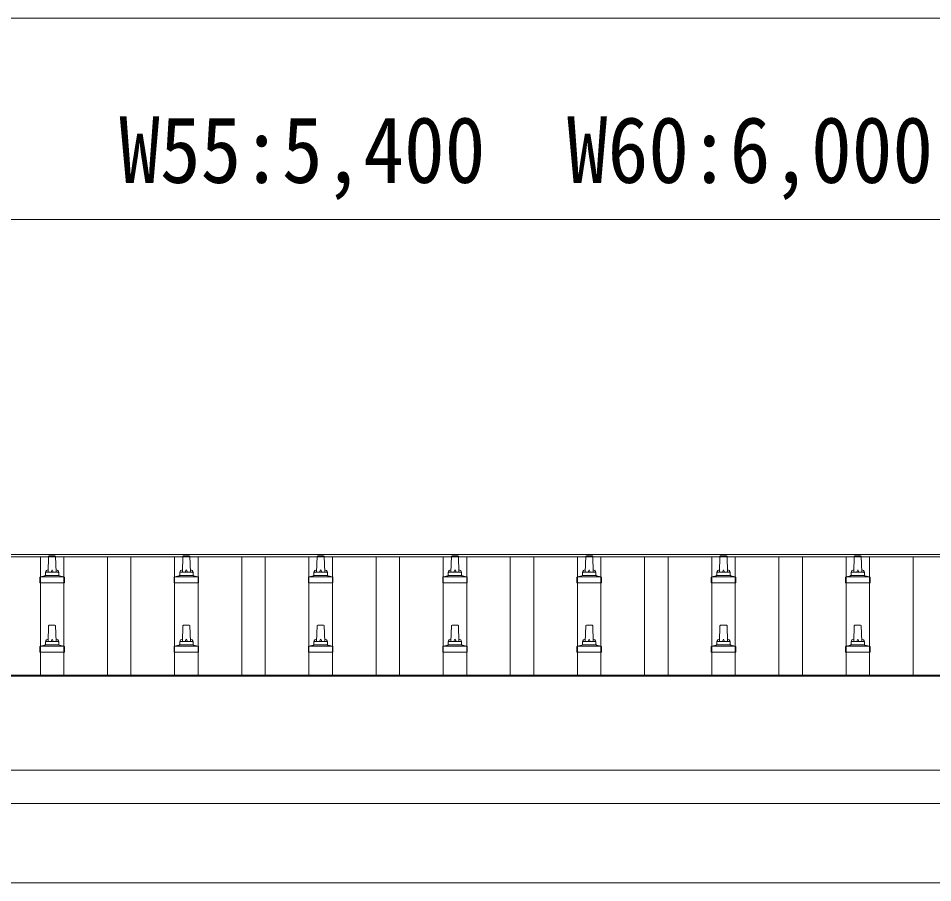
# Model space of a CAD drawing. Units: millimetres at full size, sheet at 1:50; details may follow other scales. Extents: x -14053 to 14053, y -9700 to 9700.
# Drawn here: x -9347 to -7985, y 3124 to 4412 of the extents above; entities that cross this region are included whole.
import ezdxf
from ezdxf.enums import TextEntityAlignment as Align

# ---------------------------------------------------------------- set-up
doc = ezdxf.new("R2010")
doc.units = ezdxf.units.MM
doc.header["$LTSCALE"] = 50
for name, color, linetype, lineweight in [('0-2_建具', 4, 'Continuous', 9), ('0-6_手摺', 5, 'Continuous', 5), ('0-8_外構', 6, 'Continuous', 9)]:
    doc.layers.add(name, color=color, linetype=linetype, lineweight=lineweight)
doc.styles.add('ＭＳ ゴシック', font='')
doc.styles.get('ＭＳ ゴシック').set_extended_font_data('MS Gothic')

msp = doc.modelspace()

# ---------------------------------------------------------------- linework, layer by layer
at = {"layer": '0-2_建具'}
for p, q in [((-11319.15, 3612.91), (-5918.65, 3612.91)), ((-11319.15, 3609.32), (-5896.15, 3609.32)), ((-9313.65, 3433.3), (-9313.65, 3609.32)), ((-9278.65, 3433.3), (-9278.65, 3609.32)), ((-9213.65, 3433.3), (-9213.65, 3609.32)), ((-9178.65, 3433.3), (-9178.65, 3609.32)), ((-9113.65, 3433.3), (-9113.65, 3609.32)), ((-9078.65, 3433.3), (-9078.65, 3609.32)), ((-9013.65, 3433.3), (-9013.65, 3609.32)), ((-8978.65, 3433.3), (-8978.65, 3609.32)), ((-8913.65, 3433.3), (-8913.65, 3609.32)), ((-8878.65, 3433.3), (-8878.65, 3609.32)), ((-8813.65, 3433.3), (-8813.65, 3609.32)), ((-8778.65, 3433.3), (-8778.65, 3609.32)), ((-8713.65, 3433.3), (-8713.65, 3609.32)), ((-8678.65, 3433.3), (-8678.65, 3609.32)), ((-8613.65, 3433.3), (-8613.65, 3609.32)), ((-8578.65, 3433.3), (-8578.65, 3609.32)), ((-8513.65, 3433.3), (-8513.65, 3609.32)), ((-8478.65, 3433.3), (-8478.65, 3609.32)), ((-8413.65, 3433.3), (-8413.65, 3609.32)), ((-8378.65, 3433.3), (-8378.65, 3609.32)), ((-8313.65, 3433.3), (-8313.65, 3609.32)), ((-8278.65, 3433.3), (-8278.65, 3609.32)), ((-8213.65, 3433.3), (-8213.65, 3609.32)), ((-8178.65, 3433.3), (-8178.65, 3609.32)), ((-8113.65, 3433.3), (-8113.65, 3609.32)), ((-8078.65, 3433.3), (-8078.65, 3609.32)), ((-8013.65, 3433.3), (-8013.65, 3609.32)), ((-11317.15, 3433.3), (-5918.65, 3433.3)), ((-11317.15, 3431.41), (-5896.15, 3431.41)), ((-5918.65, 3291.52), (-11317.15, 3291.52)), ((-11317.15, 3241.7), (-5918.65, 3241.7)), ((-5911.15, 3123.8), (-11199.39, 3123.8))]:
    msp.add_line(p, q, dxfattribs=at)
at = {"layer": '0-6_手摺'}
for p, q in [((-9302.15, 3586.39), (-9301.42, 3609.92)), ((-9300.42, 3610.89), (-9291.87, 3610.89)), ((-9290.87, 3609.92), (-9290.15, 3586.39)), ((-9102.15, 3586.39), (-9101.42, 3609.92)), ((-9100.42, 3610.89), (-9091.87, 3610.89)), ((-9090.87, 3609.92), (-9090.15, 3586.39)), ((-8902.15, 3586.39), (-8901.42, 3609.92)), ((-8900.42, 3610.89), (-8891.87, 3610.89)), ((-8890.87, 3609.92), (-8890.15, 3586.39)), ((-8702.15, 3586.39), (-8701.42, 3609.92)), ((-8700.42, 3610.89), (-8691.87, 3610.89)), ((-8690.87, 3609.92), (-8690.15, 3586.39)), ((-8502.15, 3586.39), (-8501.42, 3609.92)), ((-8500.42, 3610.89), (-8491.87, 3610.89)), ((-8490.87, 3609.92), (-8490.15, 3586.39)), ((-8302.15, 3586.39), (-8301.42, 3609.92)), ((-8300.42, 3610.89), (-8291.87, 3610.89)), ((-8290.87, 3609.92), (-8290.15, 3586.39)), ((-8102.15, 3586.39), (-8101.42, 3609.92)), ((-8100.42, 3610.89), (-8091.87, 3610.89)), ((-8090.87, 3609.92), (-8090.15, 3586.39)), ((-9306.15, 3582.18), (-9306.15, 3586.39)), ((-9305.15, 3586.39), (-9287.15, 3586.39)), ((-9286.15, 3582.18), (-9286.15, 3586.39)), ((-9106.15, 3582.18), (-9106.15, 3586.39)), ((-9105.15, 3586.39), (-9087.15, 3586.39)), ((-9086.15, 3582.18), (-9086.15, 3586.39)), ((-8906.15, 3582.18), (-8906.15, 3586.39)), ((-8905.15, 3586.39), (-8887.15, 3586.39)), ((-8886.15, 3582.18), (-8886.15, 3586.39)), ((-8706.15, 3582.18), (-8706.15, 3586.39)), ((-8705.15, 3586.39), (-8687.15, 3586.39)), ((-8686.15, 3582.18), (-8686.15, 3586.39)), ((-8506.15, 3582.18), (-8506.15, 3586.39)), ((-8505.15, 3586.39), (-8487.15, 3586.39)), ((-8486.15, 3582.18), (-8486.15, 3586.39)), ((-8306.15, 3582.18), (-8306.15, 3586.39)), ((-8305.15, 3586.39), (-8287.15, 3586.39)), ((-8286.15, 3582.18), (-8286.15, 3586.39)), ((-8106.15, 3582.18), (-8106.15, 3586.39)), ((-8105.15, 3586.39), (-8087.15, 3586.39)), ((-8086.15, 3582.18), (-8086.15, 3586.39)), ((-9314.4, 3570.89), (-9314.4, 3578.61)), ((-9277.9, 3570.89), (-9314.4, 3570.89)), ((-9314.02, 3579.39), (-9278.28, 3579.39)), ((-9313.63, 3579.58), (-9306.91, 3581.21)), ((-9306.53, 3581.39), (-9285.77, 3581.39)), ((-9278.66, 3579.58), (-9285.38, 3581.21)), ((-9277.9, 3570.89), (-9277.9, 3578.61)), ((-9114.4, 3570.89), (-9114.4, 3578.61)), ((-9077.9, 3570.89), (-9114.4, 3570.89)), ((-9114.02, 3579.39), (-9078.28, 3579.39)), ((-9113.63, 3579.58), (-9106.91, 3581.21)), ((-9106.53, 3581.39), (-9085.77, 3581.39)), ((-9078.66, 3579.58), (-9085.38, 3581.21)), ((-9077.9, 3570.89), (-9077.9, 3578.61)), ((-8914.4, 3570.89), (-8914.4, 3578.61)), ((-8877.9, 3570.89), (-8914.4, 3570.89)), ((-8914.02, 3579.39), (-8878.28, 3579.39)), ((-8913.63, 3579.58), (-8906.91, 3581.21)), ((-8906.53, 3581.39), (-8885.77, 3581.39)), ((-8878.66, 3579.58), (-8885.38, 3581.21)), ((-8877.9, 3570.89), (-8877.9, 3578.61)), ((-8714.4, 3570.89), (-8714.4, 3578.61)), ((-8677.9, 3570.89), (-8714.4, 3570.89)), ((-8714.02, 3579.39), (-8678.28, 3579.39)), ((-8713.63, 3579.58), (-8706.91, 3581.21)), ((-8706.53, 3581.39), (-8685.77, 3581.39)), ((-8678.66, 3579.58), (-8685.38, 3581.21)), ((-8677.9, 3570.89), (-8677.9, 3578.61)), ((-8514.4, 3570.89), (-8514.4, 3578.61)), ((-8477.9, 3570.89), (-8514.4, 3570.89)), ((-8514.02, 3579.39), (-8478.28, 3579.39)), ((-8513.63, 3579.58), (-8506.91, 3581.21)), ((-8506.53, 3581.39), (-8485.77, 3581.39)), ((-8478.66, 3579.58), (-8485.38, 3581.21)), ((-8477.9, 3570.89), (-8477.9, 3578.61)), ((-8314.4, 3570.89), (-8314.4, 3578.61)), ((-8277.9, 3570.89), (-8314.4, 3570.89)), ((-8314.02, 3579.39), (-8278.28, 3579.39)), ((-8313.63, 3579.58), (-8306.91, 3581.21)), ((-8306.53, 3581.39), (-8285.77, 3581.39)), ((-8278.66, 3579.58), (-8285.38, 3581.21)), ((-8277.9, 3570.89), (-8277.9, 3578.61)), ((-8114.4, 3570.89), (-8114.4, 3578.61)), ((-8077.9, 3570.89), (-8114.4, 3570.89)), ((-8114.02, 3579.39), (-8078.28, 3579.39)), ((-8113.63, 3579.58), (-8106.91, 3581.21)), ((-8106.53, 3581.39), (-8085.77, 3581.39)), ((-8078.66, 3579.58), (-8085.38, 3581.21)), ((-8077.9, 3570.89), (-8077.9, 3578.61)), ((-9302.15, 3483.06), (-9301.42, 3506.58)), ((-9300.42, 3507.56), (-9291.87, 3507.56)), ((-9290.87, 3506.58), (-9290.15, 3483.06)), ((-9102.15, 3483.06), (-9101.42, 3506.58)), ((-9100.42, 3507.56), (-9091.87, 3507.56)), ((-9090.87, 3506.58), (-9090.15, 3483.06)), ((-8902.15, 3483.06), (-8901.42, 3506.58)), ((-8900.42, 3507.56), (-8891.87, 3507.56)), ((-8890.87, 3506.58), (-8890.15, 3483.06)), ((-8702.15, 3483.06), (-8701.42, 3506.58)), ((-8700.42, 3507.56), (-8691.87, 3507.56)), ((-8690.87, 3506.58), (-8690.15, 3483.06)), ((-8502.15, 3483.06), (-8501.42, 3506.58)), ((-8500.42, 3507.56), (-8491.87, 3507.56)), ((-8490.87, 3506.58), (-8490.15, 3483.06)), ((-8302.15, 3483.06), (-8301.42, 3506.58)), ((-8300.42, 3507.56), (-8291.87, 3507.56)), ((-8290.87, 3506.58), (-8290.15, 3483.06)), ((-8102.15, 3483.06), (-8101.42, 3506.58)), ((-8100.42, 3507.56), (-8091.87, 3507.56)), ((-8090.87, 3506.58), (-8090.15, 3483.06)), ((-9314.4, 3467.56), (-9314.4, 3475.27)), ((-9314.02, 3476.06), (-9278.28, 3476.06)), ((-9313.63, 3476.25), (-9306.91, 3477.87)), ((-9306.53, 3478.06), (-9285.77, 3478.06)), ((-9306.15, 3478.85), (-9306.15, 3483.06)), ((-9305.15, 3483.06), (-9287.15, 3483.06)), ((-9286.15, 3478.85), (-9286.15, 3483.06)), ((-9278.66, 3476.25), (-9285.38, 3477.87)), ((-9277.9, 3467.56), (-9277.9, 3475.27)), ((-9114.4, 3467.56), (-9114.4, 3475.27)), ((-9114.02, 3476.06), (-9078.28, 3476.06)), ((-9113.63, 3476.25), (-9106.91, 3477.87)), ((-9106.53, 3478.06), (-9085.77, 3478.06)), ((-9106.15, 3478.85), (-9106.15, 3483.06)), ((-9105.15, 3483.06), (-9087.15, 3483.06)), ((-9086.15, 3478.85), (-9086.15, 3483.06)), ((-9078.66, 3476.25), (-9085.38, 3477.87)), ((-9077.9, 3467.56), (-9077.9, 3475.27)), ((-8914.4, 3467.56), (-8914.4, 3475.27)), ((-8914.02, 3476.06), (-8878.28, 3476.06)), ((-8913.63, 3476.25), (-8906.91, 3477.87)), ((-8906.53, 3478.06), (-8885.77, 3478.06)), ((-8906.15, 3478.85), (-8906.15, 3483.06)), ((-8905.15, 3483.06), (-8887.15, 3483.06)), ((-8886.15, 3478.85), (-8886.15, 3483.06)), ((-8878.66, 3476.25), (-8885.38, 3477.87)), ((-8877.9, 3467.56), (-8877.9, 3475.27)), ((-8714.4, 3467.56), (-8714.4, 3475.27)), ((-8714.02, 3476.06), (-8678.28, 3476.06)), ((-8713.63, 3476.25), (-8706.91, 3477.87)), ((-8706.53, 3478.06), (-8685.77, 3478.06)), ((-8706.15, 3478.85), (-8706.15, 3483.06)), ((-8705.15, 3483.06), (-8687.15, 3483.06)), ((-8686.15, 3478.85), (-8686.15, 3483.06)), ((-8678.66, 3476.25), (-8685.38, 3477.87)), ((-8677.9, 3467.56), (-8677.9, 3475.27)), ((-8514.4, 3467.56), (-8514.4, 3475.27)), ((-8514.02, 3476.06), (-8478.28, 3476.06)), ((-8513.63, 3476.25), (-8506.91, 3477.87)), ((-8506.53, 3478.06), (-8485.77, 3478.06)), ((-8506.15, 3478.85), (-8506.15, 3483.06)), ((-8505.15, 3483.06), (-8487.15, 3483.06)), ((-8486.15, 3478.85), (-8486.15, 3483.06)), ((-8478.66, 3476.25), (-8485.38, 3477.87)), ((-8477.9, 3467.56), (-8477.9, 3475.27)), ((-8314.4, 3467.56), (-8314.4, 3475.27)), ((-8314.02, 3476.06), (-8278.28, 3476.06)), ((-8313.63, 3476.25), (-8306.91, 3477.87)), ((-8306.53, 3478.06), (-8285.77, 3478.06)), ((-8306.15, 3478.85), (-8306.15, 3483.06)), ((-8305.15, 3483.06), (-8287.15, 3483.06)), ((-8286.15, 3478.85), (-8286.15, 3483.06)), ((-8278.66, 3476.25), (-8285.38, 3477.87)), ((-8277.9, 3467.56), (-8277.9, 3475.27)), ((-8114.4, 3467.56), (-8114.4, 3475.27)), ((-8114.02, 3476.06), (-8078.28, 3476.06)), ((-8113.63, 3476.25), (-8106.91, 3477.87)), ((-8106.53, 3478.06), (-8085.77, 3478.06)), ((-8106.15, 3478.85), (-8106.15, 3483.06)), ((-8105.15, 3483.06), (-8087.15, 3483.06)), ((-8086.15, 3478.85), (-8086.15, 3483.06)), ((-8078.66, 3476.25), (-8085.38, 3477.87)), ((-8077.9, 3467.56), (-8077.9, 3475.27)), ((-9277.9, 3467.56), (-9314.4, 3467.56)), ((-9077.9, 3467.56), (-9114.4, 3467.56)), ((-8877.9, 3467.56), (-8914.4, 3467.56)), ((-8677.9, 3467.56), (-8714.4, 3467.56)), ((-8477.9, 3467.56), (-8514.4, 3467.56)), ((-8277.9, 3467.56), (-8314.4, 3467.56)), ((-8077.9, 3467.56), (-8114.4, 3467.56))]:
    msp.add_line(p, q, dxfattribs=at)
for centre, radius, start, end in [((-9300.42, 3609.89), 1, 90, 178.60509), ((-9291.87, 3609.89), 1, 1.39491, 90), ((-9100.42, 3609.89), 1, 90, 178.60509), ((-9091.87, 3609.89), 1, 1.39491, 90), ((-8900.42, 3609.89), 1, 90, 178.60509), ((-8891.87, 3609.89), 1, 1.39491, 90), ((-8700.42, 3609.89), 1, 90, 178.60509), ((-8691.87, 3609.89), 1, 1.39491, 90), ((-8500.42, 3609.89), 1, 90, 178.60509), ((-8491.87, 3609.89), 1, 1.39491, 90), ((-8300.42, 3609.89), 1, 90, 178.60509), ((-8291.87, 3609.89), 1, 1.39491, 90), ((-8100.42, 3609.89), 1, 90, 178.60509), ((-8091.87, 3609.89), 1, 1.39491, 90), ((-9307.15, 3582.18), 1, 283.62699, 0), ((-9302.06, 3585.76), 4.13, 90, 171.17633), ((-9305.15, 3585.39), 1, 90, 180), ((-9292.82, 3586.39), 4.83, 133.60282, 180), ((-9299.48, 3586.39), 4.83, 0, 46.39718), ((-9290.23, 3585.76), 4.13, 8.82367, 90), ((-9287.15, 3585.39), 1, 0, 90), ((-9285.15, 3582.18), 1, 180, 256.37301), ((-9107.15, 3582.18), 1, 283.62699, 0), ((-9102.06, 3585.76), 4.13, 90, 171.17633), ((-9105.15, 3585.39), 1, 90, 180), ((-9092.82, 3586.39), 4.83, 133.60282, 180), ((-9099.48, 3586.39), 4.83, 0, 46.39718), ((-9090.23, 3585.76), 4.13, 8.82367, 90), ((-9087.15, 3585.39), 1, 0, 90), ((-9085.15, 3582.18), 1, 180, 256.37301), ((-8907.15, 3582.18), 1, 283.62699, 0), ((-8902.06, 3585.76), 4.13, 90, 171.17633), ((-8905.15, 3585.39), 1, 90, 180), ((-8892.82, 3586.39), 4.83, 133.60282, 180), ((-8899.48, 3586.39), 4.83, 0, 46.39718), ((-8890.23, 3585.76), 4.13, 8.82367, 90), ((-8887.15, 3585.39), 1, 0, 90), ((-8885.15, 3582.18), 1, 180, 256.37301), ((-8707.15, 3582.18), 1, 283.62699, 0), ((-8702.06, 3585.76), 4.13, 90, 171.17633), ((-8705.15, 3585.39), 1, 90, 180), ((-8692.82, 3586.39), 4.83, 133.60282, 180), ((-8699.48, 3586.39), 4.83, 0, 46.39718), ((-8690.23, 3585.76), 4.13, 8.82367, 90), ((-8687.15, 3585.39), 1, 0, 90), ((-8685.15, 3582.18), 1, 180, 256.37301), ((-8507.15, 3582.18), 1, 283.62699, 0), ((-8502.06, 3585.76), 4.13, 90, 171.17633), ((-8505.15, 3585.39), 1, 90, 180), ((-8492.82, 3586.39), 4.83, 133.60282, 180), ((-8499.48, 3586.39), 4.83, 0, 46.39718), ((-8490.23, 3585.76), 4.13, 8.82367, 90), ((-8487.15, 3585.39), 1, 0, 90), ((-8485.15, 3582.18), 1, 180, 256.37301), ((-8307.15, 3582.18), 1, 283.62699, 0), ((-8302.06, 3585.76), 4.13, 90, 171.17633), ((-8305.15, 3585.39), 1, 90, 180), ((-8292.82, 3586.39), 4.83, 133.60282, 180), ((-8299.48, 3586.39), 4.83, 0, 46.39718), ((-8290.23, 3585.76), 4.13, 8.82367, 90), ((-8287.15, 3585.39), 1, 0, 90), ((-8285.15, 3582.18), 1, 180, 256.37301), ((-8107.15, 3582.18), 1, 283.62699, 0), ((-8102.06, 3585.76), 4.13, 90, 171.17633), ((-8105.15, 3585.39), 1, 90, 180), ((-8092.82, 3586.39), 4.83, 133.60282, 180), ((-8099.48, 3586.39), 4.83, 0, 46.39718), ((-8090.23, 3585.76), 4.13, 8.82367, 90), ((-8087.15, 3585.39), 1, 0, 90), ((-8085.15, 3582.18), 1, 180, 256.37301), ((-9313.4, 3578.61), 1, 103.62699, 180), ((-9278.9, 3578.61), 1, 0, 76.37301), ((-9113.4, 3578.61), 1, 103.62699, 180), ((-9078.9, 3578.61), 1, 0, 76.37301), ((-8913.4, 3578.61), 1, 103.62699, 180), ((-8878.9, 3578.61), 1, 0, 76.37301), ((-8713.4, 3578.61), 1, 103.62699, 180), ((-8678.9, 3578.61), 1, 0, 76.37301), ((-8513.4, 3578.61), 1, 103.62699, 180), ((-8478.9, 3578.61), 1, 0, 76.37301), ((-8313.4, 3578.61), 1, 103.62699, 180), ((-8278.9, 3578.61), 1, 0, 76.37301), ((-8113.4, 3578.61), 1, 103.62699, 180), ((-8078.9, 3578.61), 1, 0, 76.37301), ((-9300.42, 3506.56), 1, 90, 178.60509), ((-9291.87, 3506.56), 1, 1.39491, 90), ((-9100.42, 3506.56), 1, 90, 178.60509), ((-9091.87, 3506.56), 1, 1.39491, 90), ((-8900.42, 3506.56), 1, 90, 178.60509), ((-8891.87, 3506.56), 1, 1.39491, 90), ((-8700.42, 3506.56), 1, 90, 178.60509), ((-8691.87, 3506.56), 1, 1.39491, 90), ((-8500.42, 3506.56), 1, 90, 178.60509), ((-8491.87, 3506.56), 1, 1.39491, 90), ((-8300.42, 3506.56), 1, 90, 178.60509), ((-8291.87, 3506.56), 1, 1.39491, 90), ((-8100.42, 3506.56), 1, 90, 178.60509), ((-8091.87, 3506.56), 1, 1.39491, 90), ((-9313.4, 3475.27), 1, 103.62699, 180), ((-9307.15, 3478.85), 1, 283.62699, 0), ((-9302.06, 3482.43), 4.13, 90, 171.17633), ((-9305.15, 3482.06), 1, 90, 180), ((-9292.82, 3483.06), 4.83, 133.60282, 180), ((-9299.48, 3483.06), 4.83, 0, 46.39718), ((-9290.23, 3482.43), 4.13, 8.82367, 90), ((-9287.15, 3482.06), 1, 0, 90), ((-9285.15, 3478.85), 1, 180, 256.37301), ((-9278.9, 3475.27), 1, 0, 76.37301), ((-9113.4, 3475.27), 1, 103.62699, 180), ((-9107.15, 3478.85), 1, 283.62699, 0), ((-9102.06, 3482.43), 4.13, 90, 171.17633), ((-9105.15, 3482.06), 1, 90, 180), ((-9092.82, 3483.06), 4.83, 133.60282, 180), ((-9099.48, 3483.06), 4.83, 0, 46.39718), ((-9090.23, 3482.43), 4.13, 8.82367, 90), ((-9087.15, 3482.06), 1, 0, 90), ((-9085.15, 3478.85), 1, 180, 256.37301), ((-9078.9, 3475.27), 1, 0, 76.37301), ((-8913.4, 3475.27), 1, 103.62699, 180), ((-8907.15, 3478.85), 1, 283.62699, 0), ((-8902.06, 3482.43), 4.13, 90, 171.17633), ((-8905.15, 3482.06), 1, 90, 180), ((-8892.82, 3483.06), 4.83, 133.60282, 180), ((-8899.48, 3483.06), 4.83, 0, 46.39718), ((-8890.23, 3482.43), 4.13, 8.82367, 90), ((-8887.15, 3482.06), 1, 0, 90), ((-8885.15, 3478.85), 1, 180, 256.37301), ((-8878.9, 3475.27), 1, 0, 76.37301), ((-8713.4, 3475.27), 1, 103.62699, 180), ((-8707.15, 3478.85), 1, 283.62699, 0), ((-8702.06, 3482.43), 4.13, 90, 171.17633), ((-8705.15, 3482.06), 1, 90, 180), ((-8692.82, 3483.06), 4.83, 133.60282, 180), ((-8699.48, 3483.06), 4.83, 0, 46.39718), ((-8690.23, 3482.43), 4.13, 8.82367, 90), ((-8687.15, 3482.06), 1, 0, 90), ((-8685.15, 3478.85), 1, 180, 256.37301), ((-8678.9, 3475.27), 1, 0, 76.37301), ((-8513.4, 3475.27), 1, 103.62699, 180), ((-8507.15, 3478.85), 1, 283.62699, 0), ((-8502.06, 3482.43), 4.13, 90, 171.17633), ((-8505.15, 3482.06), 1, 90, 180), ((-8492.82, 3483.06), 4.83, 133.60282, 180), ((-8499.48, 3483.06), 4.83, 0, 46.39718), ((-8490.23, 3482.43), 4.13, 8.82367, 90), ((-8487.15, 3482.06), 1, 0, 90), ((-8485.15, 3478.85), 1, 180, 256.37301), ((-8478.9, 3475.27), 1, 0, 76.37301), ((-8313.4, 3475.27), 1, 103.62699, 180), ((-8307.15, 3478.85), 1, 283.62699, 0), ((-8302.06, 3482.43), 4.13, 90, 171.17633), ((-8305.15, 3482.06), 1, 90, 180), ((-8292.82, 3483.06), 4.83, 133.60282, 180), ((-8299.48, 3483.06), 4.83, 0, 46.39718), ((-8290.23, 3482.43), 4.13, 8.82367, 90), ((-8287.15, 3482.06), 1, 0, 90), ((-8285.15, 3478.85), 1, 180, 256.37301), ((-8278.9, 3475.27), 1, 0, 76.37301), ((-8113.4, 3475.27), 1, 103.62699, 180), ((-8107.15, 3478.85), 1, 283.62699, 0), ((-8102.06, 3482.43), 4.13, 90, 171.17633), ((-8105.15, 3482.06), 1, 90, 180), ((-8092.82, 3483.06), 4.83, 133.60282, 180), ((-8099.48, 3483.06), 4.83, 0, 46.39718), ((-8090.23, 3482.43), 4.13, 8.82367, 90), ((-8087.15, 3482.06), 1, 0, 90), ((-8085.15, 3478.85), 1, 180, 256.37301), ((-8078.9, 3475.27), 1, 0, 76.37301)]:
    msp.add_arc(centre, radius, start, end, dxfattribs=at)
at = {"layer": '0-8_外構'}
msp.add_line((-11296.15, 4111.91), (-5896.15, 4111.91), dxfattribs=at)
msp.add_lwpolyline([(-11348.15, 4411.91), (-444.15, 4411.91), (-444.15, 3811.91)], dxfattribs=at)

# ---------------------------------------------------------------- texts
at = {"layer": '0-8_外構', "color": 7, "style": 'ＭＳ ゴシック', "width": 0.9}
msp.add_text('W55:5,400\u3000W60:6,000', height=98.97, dxfattribs=at).set_placement((-9196.15, 4136.91), align=Align.BOTTOM_LEFT)

doc.saveas('drawing.dxf')
